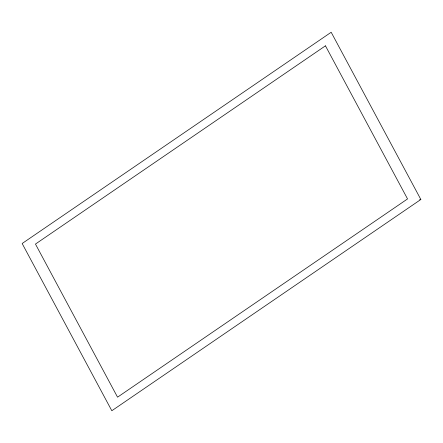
<?xml version="1.0" encoding="UTF-8"?>
<svg xmlns="http://www.w3.org/2000/svg" width="443" height="443" viewBox="0 0 443 443"><rect width="100%" height="100%" fill="white"/><g stroke="black" fill="none" stroke-linecap="round" stroke-linejoin="round"><path stroke-width="0.66" d="M420.85 199.488L111.819 410.744L22.15 243.512L331.181 32.256L420.85 199.488L419.643 199.754M325.455 45.828L35.457 244.071L117.545 397.172L407.543 198.929L325.455 45.828"/></g></svg>
